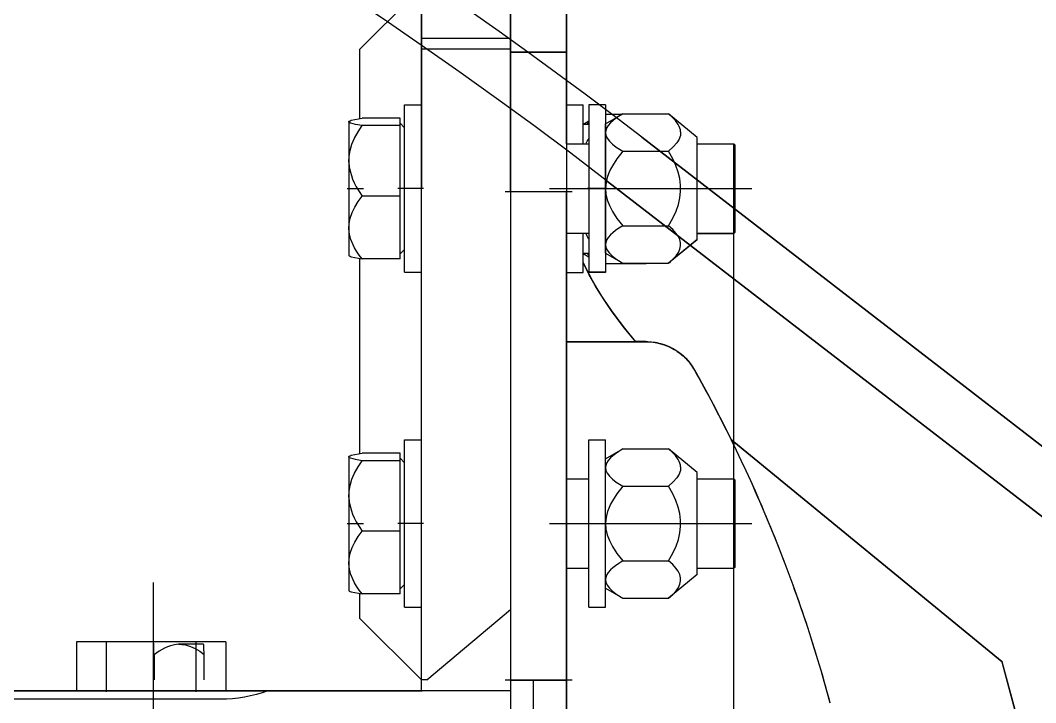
# Model space of a CAD drawing. Extents: x 39751 to 116307, y -36149 to -14965.
# Drawn here: x 65673.5 to 65855.4, y -20660.1 to -20537.9 of the extents above; entities that cross this region are included whole.
import ezdxf

# ---------------------------------------------------------------- set-up
doc = ezdxf.new("R2010")
doc.units = 0
doc.header["$LTSCALE"] = 1500
for name, pattern in [('DASHDOT', [25.4, 12.7, -6.35, 0, -6.35]), ('DASHED', [0.35, 0.3, -0.05]), ('PHANTOM', [0.95, 0.76, -0.05, 0.02, -0.05, 0.02, -0.05])]:
    doc.linetypes.add(name, pattern=pattern)
doc.layers.add('01', color=7, linetype='Continuous')
doc.layers.add('AM_0', color=7, linetype='Continuous', lineweight=30)

# ---------------------------------------------------------------- blocks, each defined once
blk = doc.blocks.new('A$C10C21AE5')
at = {"color": 7}
for p, q in [((724.98, 49.6), (494.98, 227.17)), ((706.99, 50.85), (488.87, 219.25)), ((718.87, 41.69), (488.87, 219.25))]:
    blk.add_line(p, q, dxfattribs=at)
at = {"color": 7, "linetype": 'DASHED'}
for p, q in [((724.98, 49.6), (494.98, 227.17)), ((494.98, 227.17), (724.98, 49.6)), ((718.87, 41.69), (488.87, 219.25)), ((488.87, 219.25), (718.87, 41.69))]:
    blk.add_line(p, q, dxfattribs=at)
at = {"color": 7}
for radius, start, end in [(800, 52.33186, 90.00001), (810, 52.33183, 80.98757)]:
    blk.add_arc((0, -414), radius, start, end, dxfattribs=at)
at = {"color": 7, "linetype": 'DASHED'}
for end in [80.98755, 80.98754, 80.98755]:
    blk.add_arc((0, -414), 810, 52.33186, end, dxfattribs=at)
blk = doc.blocks.new('A$C2D1C109C')
at = {"ltscale": 0.063975}
blk.add_line((140.67, 918.08), (140.67, 943.67), dxfattribs=at)
at = {"ltscale": 0.062501}
blk.add_line((140.67, 943.67), (140.67, 918.67), dxfattribs=at)
at = {"ltscale": 0.063976}
blk.add_line((140.67, 918.05), (140.67, 943.64), dxfattribs=at)
at = {"ltscale": 0.0625}
for p, q in [((140.67, 943.64), (140.67, 918.64)), ((140.67, 918.06), (140.67, 893.06))]:
    blk.add_line(p, q, dxfattribs=at)
for p, q in [((150.67, 943.67), (150.67, 782.67)), ((166.67, 943.67), (166.67, 803.67)), ((166.67, 923.67), (166.67, 803.67)), ((150.67, 920.53), (166.67, 920.53)), ((214.67, 736.76), (214.67, 823.07)), ((201.69, 812.43), (228.45, 812.43)), ((201.69, 812.43), (201.69, 803.63)), ((207.02, 803.47), (207.02, 812.43)), ((223.12, 812.43), (223.12, 803.47)), ((228.45, 812.43), (228.45, 803.63))]:
    blk.add_line(p, q)
at = {"linetype": 'PHANTOM', "ltscale": 0.0625}
for p, q in [((150.67, 918.63), (150.67, 943.63)), ((166.66, 943.63), (166.66, 918.63)), ((150.67, 893.63), (150.67, 918.63)), ((166.66, 918.63), (166.66, 893.63))]:
    blk.add_line(p, q, dxfattribs=at)
at = {"linetype": 'PHANTOM', "ltscale": 0.038892}
blk.add_line((166.66, 929.63), (177.67, 918.63), dxfattribs=at)
at = {"ltscale": 0.003756}
blk.add_line((140.67, 923.89), (140.67, 922.39), dxfattribs=at)
at = {"ltscale": 0.003244}
blk.add_line((140.67, 922.39), (140.67, 921.09), dxfattribs=at)
at = {"ltscale": 0.002699}
blk.add_line((140.67, 921.09), (140.67, 920.01), dxfattribs=at)
at = {"ltscale": 0.002127}
blk.add_line((140.67, 920.01), (140.67, 919.16), dxfattribs=at)
at = {"ltscale": 0.001535}
blk.add_line((140.67, 919.16), (140.67, 918.55), dxfattribs=at)
at = {"ltscale": 0.011339}
blk.add_line((140.67, 914.14), (140.67, 918.67), dxfattribs=at)
at = {"ltscale": 0.01134}
blk.add_line((140.67, 914.11), (140.67, 918.64), dxfattribs=at)
at = {"ltscale": 0.000926971}
blk.add_line((140.67, 918.55), (140.67, 918.18), dxfattribs=at)
at = {"linetype": 'PHANTOM', "ltscale": 0.039999}
blk.add_line((150.67, 918.63), (166.66, 918.63), dxfattribs=at)
at = {"linetype": 'PHANTOM', "ltscale": 0.031062}
blk.add_line((177.67, 906.21), (177.67, 918.63), dxfattribs=at)
at = {"ltscale": 0.000310516}
blk.add_line((140.67, 918.18), (140.67, 918.05), dxfattribs=at)
at = {"ltscale": 0.023656}
blk.add_line((140.67, 918.09), (140.67, 908.63), dxfattribs=at)
at = {"ltscale": 1.2207e-05}
for p, q in [((140.67, 918.08), (140.67, 918.09)), ((140.67, 918.05), (140.67, 918.06))]:
    blk.add_line(p, q, dxfattribs=at)
at = {"ltscale": 0.025}
for p, q in [((150.67, 918.06), (140.67, 918.06)), ((140.67, 918.06), (150.67, 918.06)), ((140.67, 893.06), (150.67, 893.06)), ((140.67, 893.06), (150.67, 893.06)), ((150.67, 805.61), (140.67, 805.61)), ((150.67, 805.61), (140.67, 805.61))]:
    blk.add_line(p, q, dxfattribs=at)
at = {"ltscale": 0.000196838}
blk.add_line((140.67, 918.06), (140.67, 917.98), dxfattribs=at)
at = {"ltscale": 0.000799561}
blk.add_line((140.67, 917.98), (140.67, 917.66), dxfattribs=at)
at = {"ltscale": 0.001408}
blk.add_line((140.67, 917.66), (140.67, 917.1), dxfattribs=at)
at = {"ltscale": 0.002}
blk.add_line((140.67, 917.1), (140.67, 916.3), dxfattribs=at)
at = {"ltscale": 0.002575}
blk.add_line((140.67, 916.3), (140.67, 915.27), dxfattribs=at)
at = {"ltscale": 0.003123}
blk.add_line((140.67, 915.27), (140.67, 914.02), dxfattribs=at)
at = {"ltscale": 0.013779}
blk.add_line((140.67, 908.63), (140.67, 914.14), dxfattribs=at)
at = {"ltscale": 0.013705}
blk.add_line((140.67, 908.63), (140.67, 914.11), dxfattribs=at)
at = {"ltscale": 0.003641}
blk.add_line((140.67, 914.02), (140.67, 912.56), dxfattribs=at)
at = {"ltscale": 0.004122}
blk.add_line((140.67, 912.56), (140.67, 910.91), dxfattribs=at)
at = {"ltscale": 0.004563}
blk.add_line((140.67, 910.91), (140.67, 909.09), dxfattribs=at)
at = {"ltscale": 0.0075}
for p, q in [((133.67, 908.65), (136.66, 908.65)), ((140.67, 908.63), (137.67, 908.63)), ((169.67, 908.65), (166.66, 908.65)), ((133.67, 878.65), (136.66, 878.65)), ((133.67, 878.63), (136.66, 878.63)), ((140.67, 878.63), (137.67, 878.63)), ((169.67, 878.65), (166.66, 878.65)), ((136.66, 848.64), (133.67, 848.64)), ((169.67, 848.64), (166.66, 848.64)), ((136.66, 818.64), (133.67, 818.64)), ((169.67, 818.64), (166.66, 818.64))]:
    blk.add_line(p, q, dxfattribs=at)
at = {"ltscale": 0.075}
for p, q in [((133.67, 908.65), (133.67, 878.65)), ((136.66, 908.65), (136.66, 878.65)), ((169.67, 878.65), (169.67, 908.65)), ((133.67, 818.64), (133.67, 848.64)), ((136.66, 818.64), (136.66, 848.64)), ((169.67, 818.64), (169.67, 848.64))]:
    blk.add_line(p, q, dxfattribs=at)
at = {"ltscale": 0.017434}
for p, q in [((137.67, 901.65), (137.67, 908.63)), ((140.67, 901.65), (140.67, 908.63))]:
    blk.add_line(p, q, dxfattribs=at)
at = {"ltscale": 0.004958}
blk.add_line((140.67, 909.09), (140.67, 907.1), dxfattribs=at)
at = {"ltscale": 0.016592}
for p, q in [((117.26, 902.8), (122.38, 907.03)), ((117.26, 842.79), (122.38, 847.01)), ((117.26, 824.49), (122.38, 820.26))]:
    blk.add_line(p, q, dxfattribs=at)
at = {"ltscale": 0.020441}
for p, q in [((130.56, 907.03), (122.39, 907.03)), ((130.56, 900.34), (122.39, 900.34)), ((130.56, 886.97), (122.39, 886.97)), ((130.56, 880.28), (122.39, 880.28)), ((130.56, 847.01), (122.39, 847.01)), ((130.56, 840.32), (122.39, 840.32)), ((130.56, 826.95), (122.39, 826.95)), ((130.56, 820.26), (122.39, 820.26))]:
    blk.add_line(p, q, dxfattribs=at)
at = {"ltscale": 0.008956}
for p, q in [((133.67, 905.24), (130.56, 907.03)), ((133.67, 882.07), (130.56, 880.28)), ((133.67, 845.22), (130.56, 847.01)), ((133.67, 822.05), (130.56, 820.26))]:
    blk.add_line(p, q, dxfattribs=at)
at = {"ltscale": 0.007489}
blk.add_line((133.67, 906.97), (130.67, 906.97), dxfattribs=at)
at = {"ltscale": 0.005305}
blk.add_line((140.67, 907.1), (140.67, 904.98), dxfattribs=at)
at = {"ltscale": 0.003371}
for p, q in [((170.46, 904.92), (170.46, 906.27)), ((170.46, 844.9), (170.46, 846.25))]:
    blk.add_line(p, q, dxfattribs=at)
at = {"ltscale": 0.017}
for p, q in [((170.46, 906.27), (177.26, 906.27)), ((170.46, 904.92), (177.26, 904.92)), ((170.46, 892.31), (177.26, 892.31)), ((170.46, 881.04), (177.26, 881.04)), ((170.46, 846.25), (177.26, 846.25)), ((170.46, 844.9), (177.26, 844.9)), ((170.46, 832.29), (177.26, 832.29)), ((170.46, 821.02), (177.26, 821.02))]:
    blk.add_line(p, q, dxfattribs=at)
at = {"ltscale": 0.00388}
for p, q in [((133.67, 903.68), (133.67, 905.24)), ((133.67, 882.07), (133.67, 883.62)), ((133.67, 843.67), (133.67, 845.22)), ((133.67, 822.05), (133.67, 823.6))]:
    blk.add_line(p, q, dxfattribs=at)
at = {"ltscale": 0.002723}
blk.add_line((137.61, 905.21), (136.66, 905.75), dxfattribs=at)
at = {"ltscale": 0.002502}
for p, q in [((137.67, 905.21), (136.66, 905.21)), ((136.66, 882.04), (137.67, 882.04))]:
    blk.add_line(p, q, dxfattribs=at)
at = {"ltscale": 0.008891}
blk.add_line((137.67, 901.65), (137.67, 905.21), dxfattribs=at)
at = {"ltscale": 0.0056}
blk.add_line((140.67, 904.98), (140.67, 902.74), dxfattribs=at)
at = {"ltscale": 0.002828}
for p, q in [((169.67, 904.55), (170.46, 905.35)), ((169.67, 882.75), (170.46, 881.95)), ((169.67, 844.54), (170.46, 845.34)), ((169.67, 822.74), (170.46, 821.94))]:
    blk.add_line(p, q, dxfattribs=at)
at = {"ltscale": 0.031543}
for p, q in [((170.46, 892.31), (170.46, 904.92)), ((170.46, 832.29), (170.46, 844.9))]:
    blk.add_line(p, q, dxfattribs=at)
at = {"ltscale": 0.000273947}
for p, q in [((179.67, 905.64), (179.58, 905.71)), ((179.67, 881.66), (179.58, 881.6))]:
    blk.add_line(p, q, dxfattribs=at)
at = {"ltscale": 0.018232}
blk.add_line((179.67, 905.64), (179.67, 898.35), dxfattribs=at)
at = {"ltscale": 0.002801}
for p, q in [((117.26, 901.68), (117.26, 902.8)), ((117.26, 841.67), (117.26, 842.79))]:
    blk.add_line(p, q, dxfattribs=at)
at = {"ltscale": 0.010011}
for p, q in [((133.67, 899.68), (133.67, 903.68)), ((133.67, 839.66), (133.67, 843.67))]:
    blk.add_line(p, q, dxfattribs=at)
at = {"ltscale": 0.00584}
blk.add_line((140.67, 902.74), (140.67, 900.41), dxfattribs=at)
at = {"ltscale": 0.000760127}
for p, q in [((110.46, 901.44), (110.68, 901.65)), ((110.46, 885.87), (110.68, 885.65)), ((110.46, 885.81), (110.68, 885.59))]:
    blk.add_line(p, q, dxfattribs=at)
at = {"ltscale": 0.030411}
for p, q in [((110.46, 889.27), (110.46, 901.44)), ((110.46, 829.26), (110.46, 841.42))]:
    blk.add_line(p, q, dxfattribs=at)
at = {"ltscale": 0.031251}
for p, q in [((110.68, 889.15), (110.68, 901.65)), ((110.68, 829.14), (110.68, 841.64))]:
    blk.add_line(p, q, dxfattribs=at)
at = {"ltscale": 0.016462}
for p, q in [((117.26, 901.65), (110.68, 901.65)), ((117.26, 885.65), (110.68, 885.65)), ((117.26, 885.59), (110.68, 885.59)), ((117.26, 841.64), (110.68, 841.64)), ((117.26, 825.64), (110.68, 825.64))]:
    blk.add_line(p, q, dxfattribs=at)
at = {"ltscale": 0.042949}
blk.add_line((117.26, 884.5), (117.26, 901.68), dxfattribs=at)
at = {"ltscale": 0.000885444}
blk.add_line((130.87, 900.52), (130.56, 900.34), dxfattribs=at)
at = {"ltscale": 0.010001}
for p, q in [((140.67, 901.65), (136.66, 901.65)), ((140.67, 885.65), (136.66, 885.65)), ((140.67, 841.64), (136.66, 841.64)), ((140.67, 825.64), (136.66, 825.64))]:
    blk.add_line(p, q, dxfattribs=at)
at = {"ltscale": 0.00602}
blk.add_line((140.67, 900.41), (140.67, 898), dxfattribs=at)
at = {"ltscale": 0.015067}
for p, q in [((133.67, 893.65), (133.67, 899.68)), ((133.67, 833.64), (133.67, 839.66))]:
    blk.add_line(p, q, dxfattribs=at)
at = {"ltscale": 0.006142}
blk.add_line((140.67, 898), (140.67, 895.54), dxfattribs=at)
at = {"ltscale": 0.041718}
for p, q in [((179.67, 898.35), (179.67, 881.66)), ((179.67, 838.33), (179.67, 821.65))]:
    blk.add_line(p, q, dxfattribs=at)
at = {"ltscale": 0.006204}
for p, q in [((140.67, 895.54), (140.67, 893.06)), ((150.67, 893.06), (150.67, 895.54)), ((150.67, 895.54), (150.67, 893.06))]:
    blk.add_line(p, q, dxfattribs=at)
at = {"linetype": 'DASHDOT', "ltscale": 0.090601}
for p, q in [((143.69, 893.65), (107.44, 893.65)), ((143.69, 833.64), (107.44, 833.64))]:
    blk.add_line(p, q, dxfattribs=at)
at = {"linetype": 'DASHDOT', "ltscale": 0.009002}
blk.add_line((133.37, 893.63), (136.97, 893.63), dxfattribs=at)
at = {"ltscale": 0.025078}
for p, q in [((133.67, 883.62), (133.67, 893.65)), ((133.67, 823.6), (133.67, 833.64))]:
    blk.add_line(p, q, dxfattribs=at)
at = {"linetype": 'DASHDOT', "ltscale": 0.009001}
blk.add_line((140.97, 893.63), (137.36, 893.63), dxfattribs=at)
at = {"linetype": 'DASHDOT', "ltscale": 0.030001}
for p, q in [((139.67, 893.06), (151.67, 893.06)), ((139.67, 805.61), (151.67, 805.61))]:
    blk.add_line(p, q, dxfattribs=at)
at = {"ltscale": 0.21862}
for p, q in [((140.67, 805.61), (140.67, 893.06)), ((140.67, 893.06), (140.67, 805.61)), ((150.67, 893.06), (150.67, 805.61)), ((150.67, 893.06), (150.67, 805.61))]:
    blk.add_line(p, q, dxfattribs=at)
at = {"linetype": 'PHANTOM', "ltscale": 0.001433}
blk.add_line((150.67, 893.06), (150.67, 893.63), dxfattribs=at)
at = {"linetype": 'DASHDOT', "ltscale": 0.011401}
for p, q in [((166.29, 893.65), (170.85, 893.65)), ((166.29, 833.64), (170.85, 833.64))]:
    blk.add_line(p, q, dxfattribs=at)
at = {"linetype": 'PHANTOM', "ltscale": 0.22}
blk.add_line((166.66, 805.63), (166.66, 893.63), dxfattribs=at)
at = {"linetype": 'DASHDOT', "ltscale": 0.007314}
for p, q in [((179.95, 893.65), (177.02, 893.65)), ((179.95, 833.64), (177.02, 833.64))]:
    blk.add_line(p, q, dxfattribs=at)
at = {"linetype": 'DASHDOT', "ltscale": 0.339619}
blk.add_line((110.67, 755.88), (110.67, 891.73), dxfattribs=at)
at = {"ltscale": 0.028172}
for p, q in [((170.46, 881.04), (170.46, 892.31)), ((170.46, 821.02), (170.46, 832.29))]:
    blk.add_line(p, q, dxfattribs=at)
at = {"ltscale": 0.008514}
for p, q in [((110.46, 885.87), (110.46, 889.27)), ((110.46, 825.85), (110.46, 829.26))]:
    blk.add_line(p, q, dxfattribs=at)
at = {"ltscale": 0.008749}
for p, q in [((110.68, 885.65), (110.68, 889.15)), ((110.68, 825.64), (110.68, 829.14))]:
    blk.add_line(p, q, dxfattribs=at)
at = {"ltscale": 6.48499e-05}
blk.add_line((110.46, 885.84), (110.46, 885.87), dxfattribs=at)
at = {"ltscale": 0.000760666}
for p, q in [((110.46, 885.84), (110.68, 885.63)), ((110.46, 841.42), (110.68, 841.64)), ((110.46, 825.85), (110.68, 825.64))]:
    blk.add_line(p, q, dxfattribs=at)
at = {"ltscale": 8.62122e-05}
blk.add_line((110.46, 885.81), (110.46, 885.84), dxfattribs=at)
at = {"ltscale": 6.71387e-05}
blk.add_line((110.68, 885.63), (110.68, 885.65), dxfattribs=at)
at = {"ltscale": 0.016463}
blk.add_line((117.27, 885.63), (110.68, 885.63), dxfattribs=at)
at = {"ltscale": 8.39233e-05}
blk.add_line((110.68, 885.59), (110.68, 885.63), dxfattribs=at)
at = {"ltscale": 5.56946e-05}
blk.add_line((117.26, 884.48), (117.26, 884.51), dxfattribs=at)
at = {"ltscale": 0.016593}
for p, q in [((117.26, 884.5), (122.38, 880.28)), ((117.26, 884.48), (122.38, 880.26))]:
    blk.add_line(p, q, dxfattribs=at)
at = {"ltscale": 0.017567}
for p, q in [((137.67, 878.63), (137.67, 885.65)), ((140.67, 878.63), (140.67, 885.65))]:
    blk.add_line(p, q, dxfattribs=at)
at = {"ltscale": 0.004796}
blk.add_line((137.67, 883.74), (137.67, 885.65), dxfattribs=at)
at = {"ltscale": 0.004228}
blk.add_line((137.67, 882.04), (137.67, 883.74), dxfattribs=at)
at = {"ltscale": 0.000115967}
blk.add_line((133.67, 882.04), (133.62, 882.04), dxfattribs=at)
at = {"ltscale": 0.002888}
blk.add_line((137.67, 882.01), (136.66, 881.43), dxfattribs=at)
at = {"linetype": 'PHANTOM', "ltscale": 0.087272}
blk.add_line((177.67, 846.19), (177.67, 881.1), dxfattribs=at)
at = {"ltscale": 0.009883}
blk.add_line((126.34, 880.26), (122.39, 880.26), dxfattribs=at)
at = {"ltscale": 0.000235714}
blk.add_line((126.39, 880.22), (126.31, 880.28), dxfattribs=at)
at = {"ltscale": 0.000239039}
blk.add_line((126.31, 880.28), (126.38, 880.22), dxfattribs=at)
at = {"ltscale": 0.018199}
blk.add_line((133.67, 880.22), (126.39, 880.22), dxfattribs=at)
at = {"ltscale": 5.49316e-05}
for p, q in [((133.67, 878.65), (133.67, 878.63)), ((136.66, 878.65), (136.66, 878.63))]:
    blk.add_line(p, q, dxfattribs=at)
at = {"ltscale": 0.031051}
blk.add_line((140.67, 878.63), (140.67, 866.21), dxfattribs=at)
blk.add_line((140.67, 878.63), (140.67, 866.21), dxfattribs=at)
at = {"ltscale": 0.0045}
blk.add_line((126.44, 866.24), (128.24, 866.24), dxfattribs=at)
blk.add_line((126.44, 866.24), (128.24, 866.24), dxfattribs=at)
at = {"ltscale": 0.035551}
for p, q in [((140.67, 866.21), (126.44, 866.21)), ((126.44, 866.21), (140.67, 866.21))]:
    blk.add_line(p, q, dxfattribs=at)
at = {"ltscale": 0.061427}
for p, q in [((140.67, 841.64), (140.67, 866.21)), ((140.67, 866.21), (140.67, 841.64))]:
    blk.add_line(p, q, dxfattribs=at)
at = {"ltscale": 0.155381}
for p, q in [((110.67, 848.26), (62.61, 808.85)), ((62.61, 808.85), (110.67, 848.26)), ((62.61, 808.82), (110.67, 848.24)), ((62.61, 808.82), (110.67, 848.24))]:
    blk.add_line(p, q, dxfattribs=at)
at = {"ltscale": 0.002122}
blk.add_line((110.67, 848.26), (111.28, 848.85), dxfattribs=at)
blk.add_line((110.67, 848.26), (111.28, 848.85), dxfattribs=at)
at = {"ltscale": 0.002022}
blk.add_line((110.67, 848.24), (111.25, 848.79), dxfattribs=at)
blk.add_line((110.67, 848.24), (111.25, 848.79), dxfattribs=at)
at = {"ltscale": 0.000380037}
for p, q in [((110.79, 848.35), (110.67, 848.26)), ((110.67, 848.26), (110.79, 848.35))]:
    blk.add_line(p, q, dxfattribs=at)
at = {"ltscale": 5.55428e-06}
blk.add_line((110.67, 848.27), (110.67, 848.27), dxfattribs=at)
at = {"ltscale": 7.40051e-05}
for p, q in [((110.67, 848.26), (110.67, 848.24)), ((110.67, 848.24), (110.67, 848.26))]:
    blk.add_line(p, q, dxfattribs=at)
at = {"ltscale": 0.00159}
for p, q in [((110.67, 848.24), (110.67, 847.6)), ((110.67, 847.6), (110.67, 848.24))]:
    blk.add_line(p, q, dxfattribs=at)
at = {"ltscale": 0.000273478}
for p, q in [((179.67, 845.63), (179.58, 845.69)), ((179.67, 821.65), (179.58, 821.58))]:
    blk.add_line(p, q, dxfattribs=at)
at = {"ltscale": 0.018233}
blk.add_line((179.67, 845.63), (179.67, 838.33), dxfattribs=at)
at = {"ltscale": 0.04295}
blk.add_line((117.26, 824.49), (117.26, 841.67), dxfattribs=at)
at = {"ltscale": 0.000885832}
blk.add_line((130.87, 840.5), (130.56, 840.32), dxfattribs=at)
at = {"ltscale": 0.122096}
for p, q in [((140.67, 776.8), (140.67, 825.64)), ((140.67, 825.64), (140.67, 776.8))]:
    blk.add_line(p, q, dxfattribs=at)
at = {"linetype": 'PHANTOM', "ltscale": 0.011122}
blk.add_line((177.67, 816.63), (177.67, 821.08), dxfattribs=at)
at = {"linetype": 'PHANTOM', "ltscale": 0.048953}
blk.add_line((165.67, 805.63), (150.67, 818.22), dxfattribs=at)
at = {"linetype": 'PHANTOM', "ltscale": 0.038891}
blk.add_line((166.66, 805.63), (177.67, 816.63), dxfattribs=at)
at = {"linetype": 'PHANTOM', "ltscale": 4.95911e-05}
blk.add_line((205.67, 812.03), (205.66, 812.02), dxfattribs=at)
at = {"linetype": 'PHANTOM', "ltscale": 0.011284}
blk.add_line((205.67, 812.03), (210.19, 812.03), dxfattribs=at)
at = {"linetype": 'DASHDOT', "ltscale": 0.005623}
blk.add_line((214.67, 812.24), (214.67, 809.99), dxfattribs=at)
at = {"linetype": 'PHANTOM', "ltscale": 0.011375}
for p, q in [((205.56, 805.63), (205.56, 810.18)), ((214.44, 805.63), (214.44, 810.18))]:
    blk.add_line(p, q, dxfattribs=at)
at = {"ltscale": 0.039349}
blk.add_line((58.53, 793.65), (62.61, 808.85), dxfattribs=at)
blk.add_line((58.53, 793.65), (62.61, 808.85), dxfattribs=at)
at = {"ltscale": 0.039272}
blk.add_line((58.54, 793.65), (62.61, 808.82), dxfattribs=at)
blk.add_line((58.54, 793.65), (62.61, 808.82), dxfattribs=at)
blk.add_line((58.54, 793.65), (62.61, 808.82), dxfattribs=at)
at = {"ltscale": 6.77257e-05}
blk.add_line((62.61, 808.85), (62.6, 808.83), dxfattribs=at)
at = {"ltscale": 0.019398}
blk.add_line((140.67, 805.61), (140.67, 797.85), dxfattribs=at)
at = {"ltscale": 0.003784}
blk.add_line((140.67, 805.61), (140.67, 804.1), dxfattribs=at)
at = {"ltscale": 0.003639}
blk.add_line((140.67, 804.1), (140.67, 802.64), dxfattribs=at)
at = {"linetype": 'PHANTOM', "ltscale": 0.064947}
blk.add_line((146.66, 805.61), (146.66, 779.63), dxfattribs=at)
at = {"linetype": 'PHANTOM', "ltscale": 0.002499}
blk.add_line((165.67, 805.63), (166.66, 805.63), dxfattribs=at)
at = {"ltscale": 0.003354}
blk.add_line((140.67, 802.64), (140.67, 801.3), dxfattribs=at)
for points in [[(120.22, 903.82), (120.26, 904.14), (120.34, 904.46), (120.47, 904.79), (120.64, 905.12), (121.13, 905.81), (121.68, 906.4), (122.39, 907.03)], [(130.56, 907.03), (131.29, 906.59), (131.9, 906.17), (132.38, 905.79), (132.77, 905.43), (133.19, 904.95), (133.48, 904.48), (133.63, 904.03), (133.67, 903.68)], [(179.58, 905.71), (179.42, 905.8), (179.21, 905.88), (178.6, 906.03), (177.26, 906.27)], [(177.26, 904.92), (178.43, 905.12), (178.9, 905.23), (179.38, 905.38), (179.53, 905.45), (179.63, 905.54), (179.65, 905.58), (179.65, 905.62), (179.63, 905.65), (179.58, 905.71)], [(179.65, 898.36), (179.61, 899.42), (179.43, 900.48), (179.09, 901.6), (178.61, 902.7), (177.98, 903.83), (177.26, 904.92)], [(120.22, 903.82), (120.22, 903.5), (120.27, 903.18), (120.36, 902.85), (120.5, 902.52), (120.91, 901.83), (121.53, 901.12), (122.39, 900.34)], [(133.67, 903.68), (133.59, 903.19), (133.37, 902.68), (132.98, 902.16), (132.42, 901.62), (131.74, 901.09), (130.87, 900.52)], [(122.39, 886.97), (121.62, 888.35), (121.04, 889.62), (120.63, 890.81), (120.36, 891.99), (120.23, 893.14), (120.23, 894.28), (120.38, 895.42), (120.66, 896.61), (121.07, 897.77), (121.64, 899), (122.39, 900.34)], [(130.56, 900.34), (131.64, 898.99), (132.45, 897.74), (132.77, 897.14), (133.04, 896.56), (133.32, 895.81), (133.52, 895.07), (133.63, 894.34), (133.67, 893.65)], [(179.65, 898.36), (179.57, 897.46), (179.38, 896.57), (179.2, 895.96), (178.98, 895.35), (178.67, 894.66), (178.32, 893.98), (177.82, 893.13), (177.26, 892.31)], [(133.67, 893.65), (133.59, 892.66), (133.37, 891.64), (132.98, 890.6), (132.42, 889.52), (131.62, 888.29), (130.56, 886.97)], [(177.26, 881.04), (177.79, 881.74), (178.28, 882.46), (178.61, 883.02), (178.9, 883.58), (179.28, 884.51), (179.53, 885.45), (179.65, 886.42), (179.61, 887.39), (179.42, 888.36), (179.08, 889.35), (178.6, 890.33), (177.98, 891.33), (177.26, 892.31)], [(122.39, 880.28), (121.62, 880.97), (121.04, 881.6), (120.63, 882.2), (120.36, 882.79), (120.23, 883.36), (120.23, 883.93), (120.38, 884.51), (120.66, 885.1), (121.07, 885.68), (121.64, 886.3), (122.39, 886.97)], [(130.56, 886.97), (131.29, 886.53), (131.9, 886.11), (132.38, 885.73), (132.77, 885.37), (133.19, 884.89), (133.48, 884.42), (133.63, 883.96), (133.67, 883.62)], [(133.67, 883.62), (133.59, 883.12), (133.37, 882.62), (132.98, 882.1), (132.42, 881.55), (131.62, 880.94), (130.56, 880.28)], [(128.22, 866.21), (130.23, 868.66), (132.12, 871.14), (133.86, 873.64), (134.68, 874.91), (135.45, 876.18), (136.63, 878.29), (137.67, 880.41)], [(128.22, 866.21), (130.47, 868.96), (131.54, 870.36), (132.57, 871.76), (134.03, 873.89), (135.37, 876.04), (136.59, 878.21), (137.67, 880.41)], [(128.24, 866.21), (130.25, 868.66), (132.13, 871.13), (133.87, 873.63), (134.69, 874.89), (135.46, 876.16), (136.63, 878.26), (137.67, 880.38)], [(128.24, 866.21), (130.49, 868.96), (131.56, 870.35), (132.58, 871.75), (134.04, 873.87), (135.38, 876.02), (136.59, 878.19), (137.67, 880.38)], [(179.58, 881.6), (179.42, 881.51), (179.21, 881.43), (178.6, 881.27), (177.26, 881.04)], [(120.22, 843.8), (120.26, 844.12), (120.34, 844.44), (120.47, 844.77), (120.64, 845.1), (121.13, 845.8), (121.68, 846.38), (122.39, 847.01)], [(130.56, 847.01), (131.29, 846.57), (131.9, 846.15), (132.38, 845.77), (132.77, 845.41), (133.19, 844.93), (133.48, 844.47), (133.63, 844.01), (133.67, 843.67)], [(179.58, 845.69), (179.42, 845.78), (179.21, 845.86), (178.6, 846.02), (177.26, 846.25)], [(177.26, 844.9), (178.43, 845.11), (178.9, 845.21), (179.38, 845.36), (179.53, 845.43), (179.63, 845.52), (179.65, 845.56), (179.65, 845.61), (179.63, 845.64), (179.58, 845.69)], [(179.65, 838.34), (179.61, 839.4), (179.43, 840.46), (179.09, 841.58), (178.61, 842.68), (177.98, 843.81), (177.26, 844.9)], [(120.22, 843.8), (120.22, 843.48), (120.27, 843.16), (120.36, 842.83), (120.5, 842.5), (120.91, 841.81), (121.53, 841.1), (122.39, 840.32)], [(133.67, 843.67), (133.59, 843.17), (133.37, 842.66), (132.98, 842.14), (132.42, 841.6), (131.74, 841.07), (130.87, 840.5)], [(122.39, 826.95), (121.62, 828.33), (121.04, 829.6), (120.63, 830.8), (120.36, 831.97), (120.23, 833.12), (120.23, 834.26), (120.38, 835.41), (120.66, 836.59), (121.07, 837.75), (121.64, 838.99), (122.39, 840.32)], [(130.56, 840.32), (131.64, 838.97), (132.45, 837.72), (132.77, 837.13), (133.04, 836.54), (133.32, 835.79), (133.52, 835.05), (133.63, 834.32), (133.67, 833.64)], [(179.65, 838.34), (179.57, 837.44), (179.38, 836.55), (179.2, 835.94), (178.98, 835.33), (178.67, 834.64), (178.32, 833.97), (177.82, 833.12), (177.26, 832.29)], [(133.67, 833.64), (133.59, 832.64), (133.37, 831.63), (132.98, 830.59), (132.42, 829.5), (131.62, 828.27), (130.56, 826.95)], [(177.26, 821.02), (177.79, 821.72), (178.28, 822.44), (178.61, 823), (178.9, 823.56), (179.28, 824.49), (179.53, 825.44), (179.65, 826.4), (179.61, 827.38), (179.42, 828.34), (179.08, 829.34), (178.6, 830.31), (177.98, 831.31), (177.26, 832.29)], [(122.39, 820.26), (121.62, 820.95), (121.04, 821.59), (120.63, 822.18), (120.36, 822.77), (120.23, 823.35), (120.23, 823.92), (120.38, 824.49), (120.66, 825.08), (121.07, 825.66), (121.64, 826.28), (122.39, 826.95)], [(130.56, 826.95), (131.29, 826.51), (131.9, 826.09), (132.38, 825.71), (132.77, 825.35), (133.19, 824.87), (133.48, 824.4), (133.63, 823.95), (133.67, 823.6)], [(133.67, 823.6), (133.59, 823.11), (133.37, 822.6), (132.98, 822.08), (132.42, 821.54), (131.62, 820.92), (130.56, 820.26)], [(179.58, 821.58), (179.42, 821.49), (179.21, 821.41), (178.6, 821.26), (177.26, 821.02)]]:
    blk.add_lwpolyline(points)
at = {"linetype": 'PHANTOM'}
for points in [[(205.56, 810.18), (205.61, 811.44), (205.64, 811.93), (205.66, 812), (205.66, 812.01), (205.66, 812.02)], [(210.18, 812.02), (209.55, 812), (208.93, 811.91), (208.04, 811.64), (207.18, 811.25), (206.35, 810.75), (205.56, 810.18)], [(210.18, 812.02), (210.91, 811.94), (211.62, 811.76), (212.14, 811.57), (212.65, 811.34), (213.64, 810.76), (214.44, 810.18)]]:
    blk.add_lwpolyline(points, dxfattribs=at)
for centre, radius, start, end in [((133.06, 901.66), 5.25, 42.5299, 46.6154), ((129.82, 898.42), 8.03, 23.716, 31.5499), ((129.88, 888.8), 7.97, 328.4383, 336.7383), ((130.14, 889.69), 12.22, 227.0971, 230.5681), ((133.17, 885.41), 5.09, 313.33, 318.5543), ((126.44, 856.24), 10, 90, 150.7098), ((126.44, 856.21), 10, 90, 150.7098), ((126.44, 856.25), 9.99, 105.1735, 112.7702), ((126.44, 856.22), 9.99, 105.1735, 112.7702), ((126.44, 856.25), 9.99, 97.5847, 105.1814), ((126.44, 856.22), 9.99, 97.5847, 105.1814), ((126.44, 856.25), 9.99, 89.996, 97.5927), ((126.44, 856.22), 9.99, 89.996, 97.5927), ((126.44, 856.24), 9.99, 127.9396, 135.5363), ((126.44, 856.21), 9.99, 127.9396, 135.5363), ((126.44, 856.24), 9.99, 120.3509, 127.9476), ((126.44, 856.22), 9.99, 120.3509, 127.9476), ((126.44, 856.25), 9.99, 112.7622, 120.3589), ((126.44, 856.22), 9.99, 112.7622, 120.3589), ((126.44, 856.24), 9.99, 143.1171, 150.7138), ((126.44, 856.24), 9.99, 143.1171, 150.7138), ((126.44, 856.21), 9.99, 143.1171, 150.7138), ((126.44, 856.21), 9.99, 143.1171, 150.7138), ((126.44, 856.24), 9.99, 135.5284, 143.125), ((126.44, 856.24), 9.99, 135.5284, 143.125), ((126.44, 856.21), 9.99, 135.5284, 143.125), ((126.44, 856.21), 9.99, 135.5284, 143.125), ((343.14, 734.65), 258.46, 150.7098, 165), ((343.08, 734.68), 258.39, 150.7093, 154.2828), ((343.08, 734.68), 258.39, 150.7093, 154.2828), ((343.14, 734.68), 258.46, 150.7098, 153.7925), ((343.07, 734.72), 258.38, 150.7093, 153.7928), ((343.07, 734.72), 258.38, 150.7093, 153.7928), ((343.08, 734.68), 258.39, 154.2819, 157.8553), ((343.08, 734.68), 258.39, 154.2819, 157.8553), ((343.08, 734.68), 258.39, 157.8545, 161.4279), ((343.08, 734.68), 258.39, 157.8545, 161.4279), ((343.07, 734.67), 258.39, 161.427, 165.0004), ((343.07, 734.67), 258.39, 161.427, 165.0004), ((202.67, 827.17), 25, 250.0516, 270)]:
    blk.add_arc(centre, radius, start, end)
at = {"layer": '01'}
for p, q in [((150.67, 803.67), (530.89, 803.67)), ((166.51, 803.63), (476.15, 803.63)), ((202.67, 802.17), (436.67, 802.17))]:
    blk.add_line(p, q, dxfattribs=at)

msp = doc.modelspace()

# ---------------------------------------------------------------- block references
at = {"xscale": -1}
msp.add_blockref('A$C2D1C109C', (65911.98, -21461.69), dxfattribs=at)
at = {"layer": 'AM_0'}
msp.add_blockref('A$C10C21AE5', (65289.8, -20786.01), dxfattribs=at)

doc.saveas('drawing.dxf')
